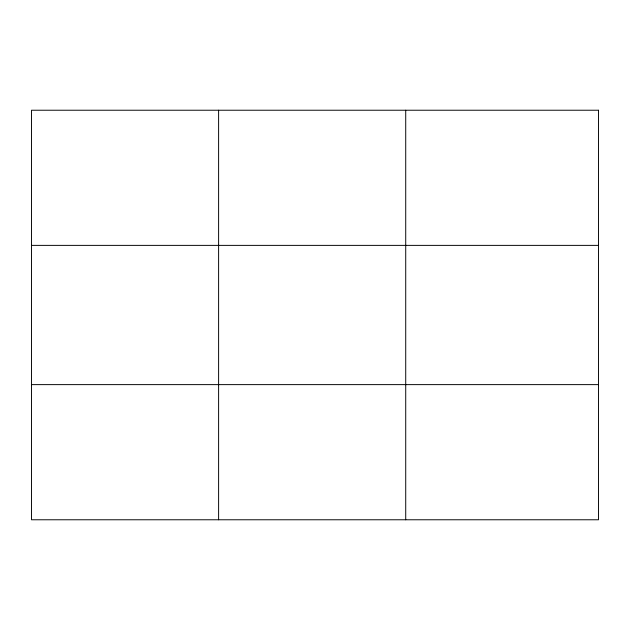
<?xml version="1.0" encoding="UTF-8"?>
<svg xmlns="http://www.w3.org/2000/svg" width="630" height="630" viewBox="0 0 630 630"><rect width="100%" height="100%" fill="white"/><g stroke="black" fill="none" stroke-linecap="round" stroke-linejoin="round"><path stroke-width="0.94" d="M218.61 519.774L218.61 110.226M405.72 519.774L405.72 110.226M31.5 245.377L598.5 245.377M31.5 384.623L598.5 384.623M598.5 110.226L598.5 519.774L31.5 519.774L31.5 110.226L598.5 110.226"/></g></svg>
